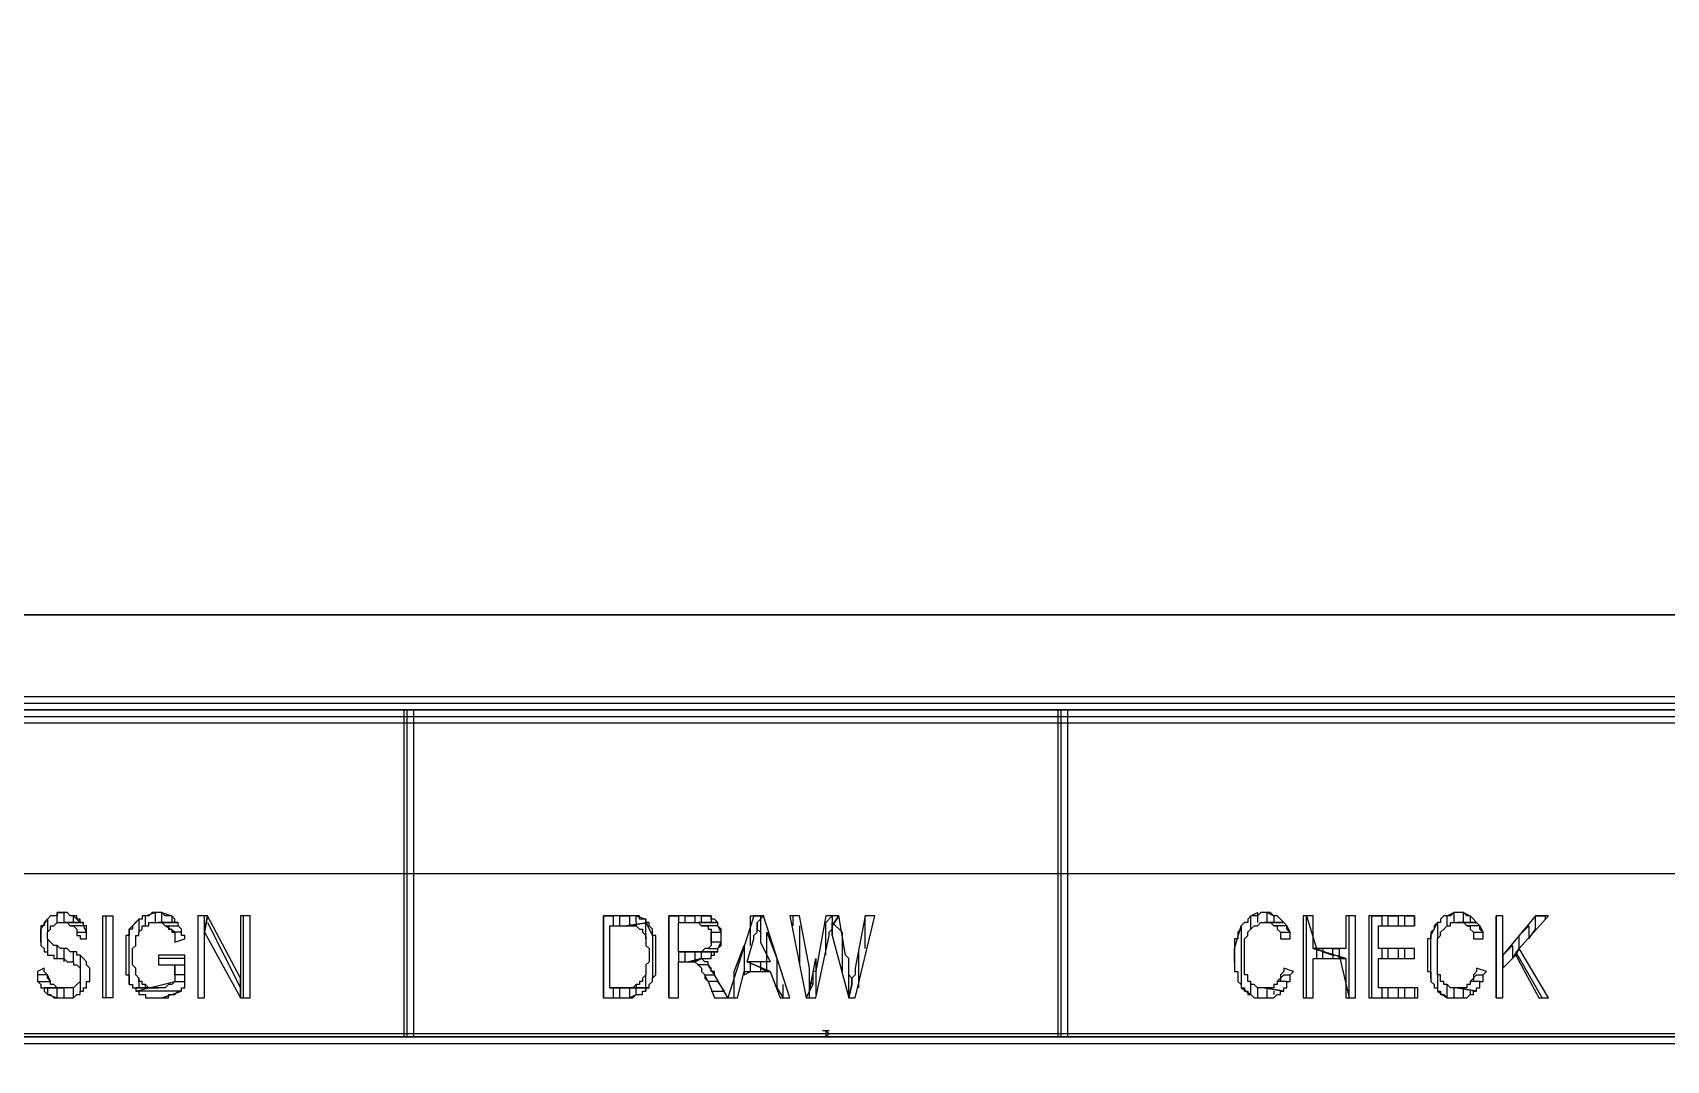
# Model space of a CAD drawing. Extents: x 0 to 594, y 0 to 420.
# Drawn here: x 492.55 to 542.5, y 71.39 to 102.8 of the extents above; entities that cross this region are included whole.
import ezdxf

# ---------------------------------------------------------------- set-up
doc = ezdxf.new("R2010")
doc.units = 0

msp = doc.modelspace()

# ---------------------------------------------------------------- linework, layer by layer
at = {"layer": 'GT_1', "flags": 128}
for points in [[(25, 10), (584, 10), (584, 85), (404, 85), (404, 410), (25, 410), (25, 10)], [(584, 85), (584, 410), (404, 410), (404, 85), (584, 85)], [(404, 82.5), (404, 81.7), (584, 81.7), (584, 82.5), (404, 82.5)], [(404, 81.9), (584, 81.9), (584, 82.1), (404, 82.1), (404, 82.3), (584, 82.3)], [(404, 82.1), (584, 82.1)], [(503.9, 72.1), (504.2, 72.1), (504.2, 82.1), (503.9, 82.1), (503.9, 72.1)], [(504, 72.1), (504, 82.1)], [(523.9, 72.1), (524.2, 72.1), (524.2, 82.1), (523.9, 82.1), (523.9, 72.1)], [(524, 72.1), (524, 82.1)], [(404, 77.1), (584, 77.1)], [(493.5, 75.9), (493.4, 75.9), (493.4, 75.9), (493.3, 75.9), (493.3, 75.8), (493.2, 75.8), (493.2, 75.8), (493.1, 75.8), (493.1, 75.8), (493, 75.7), (493, 75.7), (492.9, 75.6), (492.9, 75.6), (492.9, 75.5), (492.8, 75.5), (492.8, 75.4), (492.8, 75.4), (492.8, 75.3), (492.8, 75.2), (492.8, 75.2), (492.8, 75.1), (492.8, 75.1), (492.8, 75), (492.8, 74.9), (492.8, 74.9), (492.9, 74.8), (492.9, 74.8), (492.9, 74.7), (493, 74.7), (493, 74.6), (493.1, 74.6), (493.1, 74.6), (493.1, 74.6), (493.2, 74.6), (493.2, 74.5), (493.3, 74.5), (493.4, 74.5), (493.4, 74.5), (493.5, 74.5), (493.6, 74.4), (493.6, 74.4), (493.7, 74.4), (493.7, 74.4), (493.8, 74.4), (493.8, 74.4), (493.8, 74.3), (493.9, 74.3), (493.9, 74.3), (494, 74.2), (494, 74.2), (494, 74.1), (494, 74.1), (494, 74), (494, 74), (494, 73.9), (494, 73.9), (494, 73.8), (493.9, 73.7), (493.9, 73.7), (493.9, 73.7), (493.8, 73.6), (493.8, 73.6), (493.7, 73.6), (493.6, 73.6), (493.6, 73.6), (493.5, 73.6), (492.9, 73.6), (492.9, 73.5), (492.9, 73.5), (493, 73.4), (493, 73.4), (493.1, 73.4), (493.1, 73.4), (493.1, 73.4), (493.2, 73.3), (493.2, 73.3), (493.3, 73.3), (493.4, 73.3), (493.4, 73.3), (493.5, 73.3), (493.5, 73.3), (493.6, 73.3), (493.6, 73.3), (493.7, 73.3), (493.7, 73.3), (493.8, 73.3), (493.8, 73.3), (493.9, 73.4), (493.9, 73.4), (494, 73.4), (494, 73.5), (494.1, 73.5), (494.1, 73.6), (494.2, 73.6), (494.2, 73.7), (494.2, 73.7), (494.2, 73.8), (494.3, 73.8), (494.3, 73.9), (494.3, 74), (494.3, 74), (494.3, 74.1), (494.3, 74.1), (494.3, 74.2), (494.2, 74.3), (494.2, 74.3), (494.2, 74.4), (494.2, 74.4), (494.1, 74.5), (494.1, 74.5), (494, 74.6), (494, 74.6), (493.9, 74.6), (493.9, 74.7), (493.9, 74.7), (493.8, 74.7), (493.8, 74.7), (493.7, 74.7), (493.6, 74.8), (493.6, 74.8), (493.5, 74.8), (493.4, 74.8), (493.4, 74.8), (493.3, 74.9), (493.2, 74.9), (493.2, 74.9), (493.2, 74.9), (493.1, 75), (493.1, 75), (493.1, 75), (493, 75.1), (493, 75.1), (493, 75.2), (493, 75.2), (493, 75.3), (493.1, 75.4), (493.1, 75.4), (493.1, 75.5), (493.2, 75.5), (493.2, 75.5), (493.2, 75.5), (493.3, 75.6), (493.3, 75.6), (493.4, 75.6), (493.5, 75.6), (494.1, 75.6), (494, 75.6), (494, 75.7), (494, 75.7), (493.9, 75.7), (493.9, 75.8), (493.8, 75.8), (493.8, 75.8), (493.7, 75.8), (493.6, 75.9), (493.6, 75.9), (493.5, 75.9), (493.5, 75.9)], [(492.8, 75), (492.8, 75.4), (493, 75.7), (493, 75.3)], [(493.3, 75.6), (493.3, 75.9), (493.5, 75.9), (493.5, 75.6)], [(494.1, 75.6), (493.5, 75.6), (493.5, 75.6), (493.6, 75.6), (493.6, 75.6), (493.7, 75.5), (493.7, 75.5), (493.8, 75.5), (493.8, 75.5), (493.9, 75.4), (493.9, 75.4), (493.9, 75.3), (493.9, 75.2), (494, 75.2), (494, 75.1), (494.2, 75.1), (494.2, 75.1), (494.2, 75.2), (494.2, 75.3), (494.2, 75.3), (494.2, 75.4), (494.2, 75.5), (494.1, 75.5), (494.1, 75.5), (494.1, 75.6)], [(493.9, 75.3), (494.2, 75.3), (494.1, 75.5), (493.7, 75.5)], [(493.8, 75.6), (493.8, 75.8), (494, 75.6), (494, 75.6)], [(494.7, 73.3), (494.7, 75.8), (495, 75.8), (495, 73.3), (494.7, 73.3)], [(494.8, 73.3), (494.8, 75.8)], [(496.4, 75.9), (496.3, 75.9), (496.2, 75.9), (496.2, 75.9), (496.1, 75.8), (496.1, 75.8), (496, 75.8), (496, 75.8), (495.9, 75.8), (495.9, 75.7), (495.8, 75.7), (495.8, 75.7), (495.8, 75.7), (495.7, 75.6), (495.7, 75.6), (495.6, 75.5), (495.6, 75.5), (495.6, 75.4), (495.5, 75.4), (495.5, 75.3), (495.5, 75.2), (495.4, 75.2), (495.4, 75.1), (495.4, 75), (495.4, 75), (495.4, 74.9), (495.4, 74.8), (495.4, 74.8), (495.4, 74.7), (495.4, 74.6), (495.4, 74.6), (495.4, 74.5), (495.4, 74.4), (495.4, 74.4), (495.4, 74.3), (495.4, 74.2), (495.4, 74.1), (495.4, 74.1), (495.4, 74), (495.5, 74), (495.5, 73.9), (495.5, 73.9), (495.5, 73.8), (495.5, 73.7), (495.6, 73.7), (495.6, 73.6), (495.7, 73.6), (495.7, 73.6), (496.4, 73.6), (496.3, 73.6), (496.2, 73.6), (496.2, 73.6), (496.1, 73.6), (496.1, 73.6), (496, 73.7), (496, 73.7), (495.9, 73.7), (495.9, 73.8), (495.8, 73.8), (495.8, 73.9), (495.8, 73.9), (495.7, 74), (495.7, 74), (495.7, 74.1), (495.7, 74.2), (495.7, 74.2), (495.6, 74.3), (495.6, 74.4), (495.6, 74.4), (495.6, 74.5), (495.6, 74.6), (495.6, 74.6), (495.6, 74.7), (495.6, 74.8), (495.6, 74.8), (495.7, 74.9), (495.7, 75), (495.7, 75), (495.7, 75.1), (495.7, 75.1), (495.7, 75.2), (495.8, 75.2), (495.8, 75.3), (495.8, 75.3), (495.9, 75.4), (495.9, 75.4), (495.9, 75.5), (496, 75.5), (496, 75.5), (496.1, 75.5), (496.1, 75.6), (496.2, 75.6), (496.2, 75.6), (496.3, 75.6), (496.4, 75.6), (497, 75.6), (496.9, 75.6), (496.9, 75.7), (496.9, 75.7), (496.8, 75.8), (496.7, 75.8), (496.7, 75.8), (496.6, 75.8), (496.6, 75.8), (496.5, 75.9), (496.5, 75.9), (496.4, 75.9), (496.4, 75.9)], [(495.5, 73.7), (495.5, 75.4), (495.8, 75.7), (495.8, 75.3)], [(496, 75.5), (496, 75.8), (496.3, 75.9), (496.3, 75.6), (496.5, 75.6), (496.5, 75.9), (496.8, 75.8), (496.8, 75.6)], [(497, 75.6), (496.4, 75.6), (496.4, 75.6), (496.5, 75.6), (496.5, 75.6), (496.6, 75.5), (496.6, 75.5), (496.7, 75.5), (496.7, 75.4), (496.8, 75.4), (496.8, 75.3), (496.8, 75.3), (496.9, 75.3), (496.9, 75.2), (496.9, 75.1), (496.9, 75), (497.2, 75.1), (497.2, 75.2), (497.1, 75.2), (497.1, 75.3), (497.1, 75.4), (497.1, 75.4), (497, 75.5), (497, 75.5), (497, 75.6)], [(497.1, 75.3), (496.9, 75.3), (496.6, 75.5), (497, 75.5)], [(497.9, 75.8), (497.6, 75.8), (497.6, 73.3), (497.8, 73.3), (497.8, 75.3), (497.9, 75.8)], [(497.8, 73.3), (497.8, 75.8)], [(497.9, 75.8), (497.8, 75.3), (498.9, 73.3), (498.9, 73.9), (497.9, 75.8)], [(497.9, 75.6), (498.9, 73.6)], [(499.2, 75.8), (498.9, 75.8), (498.9, 73.9), (498.9, 73.3), (499.2, 73.3), (499.2, 75.8)], [(499, 73.3), (499, 75.8)], [(510, 73.3), (510, 75.8), (510.3, 75.8), (510.3, 75.5)], [(510.7, 75.8), (510, 75.8), (510, 73.3), (510.7, 73.3), (510.8, 73.3), (510.8, 73.3), (510.9, 73.3), (510.9, 73.3), (511, 73.4), (511, 73.4), (511.1, 73.4), (511.1, 73.4), (511.2, 73.4), (511.2, 73.5), (511.3, 73.5), (511.3, 73.5), (511.3, 73.6), (511.4, 73.6), (510.2, 73.6), (510.2, 75.5), (510.7, 75.5), (511.4, 75.6), (511.3, 75.6), (511.3, 75.7), (511.2, 75.7), (511.2, 75.7), (511.1, 75.7), (511.1, 75.8), (511, 75.8), (511, 75.8), (511, 75.8), (510.9, 75.8), (510.9, 75.8), (510.8, 75.8), (510.7, 75.8), (510.7, 75.8)], [(511.4, 75.6), (510.7, 75.5), (510.7, 75.5), (510.8, 75.5), (510.8, 75.5), (510.9, 75.5), (510.9, 75.5), (511, 75.5), (511, 75.5), (511, 75.5), (511.1, 75.4), (511.1, 75.4), (511.2, 75.4), (511.2, 75.3), (511.2, 75.3), (511.3, 75.2), (511.3, 75.1), (511.3, 75.1), (511.3, 75), (511.3, 75), (511.3, 74.9), (511.4, 74.8), (511.4, 74.8), (511.4, 74.7), (511.4, 74.6), (511.4, 74.5), (511.4, 74.4), (511.4, 74.4), (511.3, 74.3), (511.3, 74.2), (511.3, 74.2), (511.3, 74.1), (511.3, 74.1), (511.3, 74), (511.3, 74), (511.2, 73.9), (511.2, 73.8), (511.2, 73.8), (511.1, 73.8), (511.1, 73.7), (511, 73.7), (511, 73.7), (511, 73.7), (510.9, 73.6), (510.9, 73.6), (510.8, 73.6), (510.7, 73.6), (510.7, 73.6), (510.2, 73.6), (511.4, 73.6), (511.4, 73.7), (511.4, 73.7), (511.5, 73.8), (511.5, 73.8), (511.5, 73.9), (511.5, 73.9), (511.6, 74), (511.6, 74.1), (511.6, 74.1), (511.6, 74.2), (511.6, 74.2), (511.6, 74.3), (511.6, 74.4), (511.6, 74.4), (511.6, 74.5), (511.6, 74.6), (511.6, 74.6), (511.6, 74.7), (511.6, 74.8), (511.6, 74.9), (511.6, 74.9), (511.6, 75), (511.6, 75.1), (511.6, 75.1), (511.6, 75.2), (511.5, 75.2), (511.5, 75.3), (511.5, 75.4), (511.5, 75.4), (511.4, 75.5), (511.4, 75.5), (511.4, 75.6)], [(510.5, 75.5), (510.5, 75.8), (510.8, 75.8), (510.8, 75.5)], [(511, 75.6), (511, 75.8), (511.3, 75.7), (511.3, 75.6)], [(511, 75.6), (511, 75.5)], [(511.3, 75.1), (511.3, 75.6), (511.5, 75.2), (511.5, 73.9)], [(512, 73.3), (512, 75.8), (512.3, 75.8), (512.3, 75.6)], [(512.9, 75.8), (512, 75.8), (512, 73.3), (512.3, 73.3), (512.3, 74.4), (512.6, 74.4), (513, 74.5), (513.1, 74.5), (513.1, 74.5), (513.2, 74.5), (513.3, 74.5), (513.3, 74.6), (513.4, 74.6), (513.4, 74.6), (513.4, 74.7), (513.5, 74.7), (513.5, 74.7), (512.3, 74.7), (512.3, 75.6), (512.9, 75.6), (513.5, 75.6), (513.4, 75.7), (513.4, 75.7), (513.3, 75.7), (513.3, 75.8), (513.3, 75.8), (513.2, 75.8), (513.2, 75.8), (513.1, 75.8), (513.1, 75.8), (513, 75.8), (513, 75.8), (512.9, 75.8)], [(513.5, 75.6), (512.9, 75.6), (512.9, 75.6), (513, 75.5), (513.1, 75.5), (513.1, 75.5), (513.2, 75.5), (513.2, 75.5), (513.2, 75.4), (513.3, 75.4), (513.3, 75.3), (513.3, 75.3), (513.3, 75.2), (513.3, 75.1), (513.3, 75.1), (513.3, 75), (513.3, 75), (513.3, 74.9), (513.3, 74.9), (513.2, 74.8), (513.2, 74.8), (513.1, 74.8), (513.1, 74.8), (513, 74.7), (513, 74.7), (512.9, 74.7), (512.8, 74.7), (512.3, 74.7), (513.5, 74.7), (513.5, 74.8), (513.5, 74.8), (513.6, 74.9), (513.6, 74.9), (513.6, 75), (513.6, 75.1), (513.6, 75.1), (513.6, 75.2), (513.6, 75.3), (513.6, 75.3), (513.6, 75.4), (513.5, 75.5), (513.5, 75.5), (513.5, 75.5), (513.5, 75.6)], [(512.5, 75.6), (512.5, 75.8), (512.8, 75.8), (512.8, 75.6)], [(513, 75.6), (513, 75.8), (513.3, 75.8), (513.3, 75.6)], [(513.2, 74.8), (513.5, 74.8), (513.6, 75), (513.3, 75), (513.3, 75.3), (513.6, 75.3), (513.5, 75.5), (513, 75.5)], [(514.9, 75.8), (514.6, 75.8), (513.8, 73.3), (514.1, 73.3), (514.3, 74.1), (515.1, 74.1), (514.4, 74.4), (514.6, 75.1), (514.6, 75.1), (514.6, 75.2), (514.6, 75.2), (514.7, 75.3), (514.7, 75.4), (514.7, 75.4), (514.7, 75.5), (514.7, 75.6), (514.9, 75.8)], [(514.9, 75.8), (514.7, 75.6), (514.7, 75.5), (514.7, 75.5), (514.7, 75.4), (514.8, 75.3), (514.8, 75.3), (514.8, 75.2), (514.8, 75.1), (514.8, 75), (515.1, 74.4), (514.4, 74.4), (515.1, 74.1), (515.4, 73.3), (515.7, 73.3), (514.9, 75.8)], [(514.5, 74.9), (514.5, 75.8), (514.8, 75.8), (514.8, 75.7)], [(514.8, 75.7), (514.8, 75.3)], [(516, 75.8), (515.7, 75.8), (516.2, 73.3), (516.4, 73.7), (516.4, 73.7), (516.3, 73.8), (516.3, 73.8), (516.3, 73.9), (516.3, 74), (516.3, 74.1), (516.3, 74.1), (516.3, 74.2), (516, 75.8)], [(515.8, 75.5), (515.8, 75.8)], [(516, 75.5), (516, 74.3)], [(517.2, 75.8), (516.8, 75.8), (516.5, 74.1), (516.4, 74.1), (516.4, 74.1), (516.4, 74), (516.4, 74), (516.4, 73.9), (516.4, 73.8), (516.4, 73.7), (516.2, 73.3), (516.5, 73.3), (516.9, 75.2), (516.9, 75.3), (516.9, 75.3), (517, 75.4), (517, 75.4), (517, 75.5), (517.2, 75.8)], [(516.8, 74.6), (516.8, 75.6), (517, 75.8), (517, 75.6)], [(517.2, 75.8), (517, 75.5), (517, 75.5), (517, 75.4), (517, 75.3), (517, 75.2), (517.5, 73.3), (517.6, 73.7), (517.6, 73.7), (517.6, 73.8), (517.6, 73.9), (517.6, 73.9), (517.5, 74), (517.5, 74.1), (517.5, 74.1), (517.5, 74.2), (517.5, 74.3), (517.5, 74.3), (517.5, 74.4), (517.5, 74.5), (517.4, 74.6), (517.2, 75.8)], [(517, 75.2), (517, 75.6), (517.3, 75.3), (517.3, 74.1)], [(518.3, 75.8), (518, 75.8), (517.7, 74.2), (517.7, 74.1), (517.7, 74.1), (517.7, 74), (517.6, 73.9), (517.6, 73.9), (517.6, 73.8), (517.6, 73.7), (517.6, 73.7), (517.5, 73.3), (517.7, 73.3), (518.3, 75.8)], [(518, 74.8), (518, 75.8)], [(530.2, 75.9), (530.2, 75.9), (530.2, 75.9), (530.1, 75.9), (530.1, 75.9), (530, 75.8), (529.9, 75.8), (529.9, 75.8), (529.8, 75.8), (529.8, 75.8), (529.7, 75.7), (529.7, 75.7), (529.7, 75.6), (529.6, 75.6), (529.6, 75.6), (529.5, 75.5), (529.5, 75.5), (529.5, 75.4), (529.4, 75.3), (529.4, 75.3), (529.4, 75.3), (529.4, 75.2), (529.4, 75.1), (529.3, 75.1), (529.3, 75), (529.3, 75), (529.3, 74.9), (529.3, 74.8), (529.3, 74.7), (529.3, 74.7), (529.3, 74.6), (529.3, 74.5), (529.3, 74.5), (529.3, 74.4), (529.3, 74.3), (529.3, 74.3), (529.3, 74.2), (529.3, 74.1), (529.4, 74.1), (529.4, 74), (529.4, 73.9), (529.4, 73.9), (529.4, 73.9), (529.4, 73.8), (529.5, 73.7), (529.5, 73.7), (529.5, 73.6), (529.6, 73.6), (529.6, 73.5), (529.7, 73.5), (529.7, 73.4), (529.7, 73.4), (529.8, 73.4), (529.8, 73.4), (529.9, 73.3), (529.9, 73.3), (530, 73.3), (530, 73.3), (530.1, 73.3), (530.2, 73.3), (530.2, 73.3), (530.3, 73.3), (530.4, 73.3), (530.4, 73.3), (530.5, 73.3), (530.5, 73.3), (530.6, 73.4), (530.6, 73.4), (530.7, 73.4), (530.7, 73.5), (530.8, 73.5), (530.8, 73.5), (530.2, 73.6), (530.2, 73.6), (530.1, 73.6), (530.1, 73.6), (530, 73.6), (530, 73.6), (529.9, 73.7), (529.9, 73.7), (529.8, 73.7), (529.8, 73.8), (529.7, 73.8), (529.7, 73.9), (529.7, 73.9), (529.7, 74), (529.6, 74), (529.6, 74.1), (529.6, 74.1), (529.6, 74.2), (529.6, 74.2), (529.6, 74.3), (529.6, 74.4), (529.6, 74.4), (529.6, 74.5), (529.6, 74.6), (529.6, 74.7), (529.6, 74.7), (529.6, 74.8), (529.6, 74.9), (529.6, 74.9), (529.6, 75), (529.6, 75.1), (529.6, 75.1), (529.7, 75.2), (529.7, 75.3), (529.7, 75.3), (529.8, 75.4), (529.8, 75.4), (529.8, 75.4), (529.9, 75.5), (529.9, 75.5), (529.9, 75.5), (530, 75.5), (530.1, 75.6), (530.1, 75.6), (530.2, 75.6), (530.2, 75.6), (530.8, 75.6), (530.8, 75.6), (530.7, 75.7), (530.7, 75.7), (530.7, 75.7), (530.6, 75.8), (530.6, 75.8), (530.5, 75.8), (530.5, 75.8), (530.4, 75.9), (530.3, 75.9), (530.3, 75.9), (530.2, 75.9)], [(529.3, 74.4), (529.3, 74.8), (529.5, 75.5), (529.5, 73.6), (529.8, 73.4), (529.8, 73.8)], [(529.8, 75.4), (529.8, 75.8), (530, 75.9), (530, 75.6)], [(530.8, 75.6), (530.2, 75.6), (530.3, 75.6), (530.3, 75.6), (530.4, 75.6), (530.4, 75.6), (530.5, 75.5), (530.5, 75.5), (530.6, 75.5), (530.6, 75.4), (530.6, 75.4), (530.7, 75.3), (530.7, 75.3), (530.7, 75.2), (530.7, 75.1), (530.8, 75.1), (531, 75.1), (531, 75.2), (531, 75.2), (531, 75.3), (530.9, 75.4), (530.9, 75.4), (530.9, 75.5), (530.9, 75.5), (530.8, 75.6)], [(530.3, 75.6), (530.3, 75.9), (530.5, 75.8), (530.5, 75.6)], [(530.7, 75.3), (531, 75.3), (530.9, 75.5), (530.5, 75.5)], [(530.8, 75.6), (530.8, 75.6)], [(531.7, 75.8), (531.4, 75.8), (531.4, 73.3), (531.7, 73.3), (531.7, 74.5), (532.7, 74.5), (531.7, 74.8), (531.7, 75.8)], [(531.5, 73.3), (531.5, 75.8), (531.8, 74.8), (531.8, 74.5), (532, 74.5), (532, 74.7), (532.3, 74.6), (532.3, 74.5), (532.5, 74.5), (532.5, 74.6)], [(533, 75.8), (532.7, 75.8), (532.7, 74.8), (531.7, 74.8), (532.7, 74.5), (532.7, 73.3), (533, 73.3), (533, 75.8)], [(531.8, 74.8), (531.8, 74.8), (532, 74.8), (532, 74.7), (532.3, 74.6), (532.3, 74.8), (532.5, 74.8), (532.5, 74.6), (532.8, 73.3), (532.8, 75.8)], [(534.8, 75.8), (533.4, 75.8), (533.4, 73.3), (534.9, 73.3), (534.9, 73.6), (533.7, 73.6), (533.7, 74.5), (534.8, 74.5), (534.8, 74.8), (533.7, 74.8), (533.7, 75.5), (534.8, 75.5), (534.8, 75.8)], [(533.5, 73.3), (533.5, 75.8), (533.8, 75.8), (533.8, 75.5)], [(534, 75.5), (534, 75.8), (534.3, 75.8), (534.3, 75.5)], [(534.5, 75.5), (534.5, 75.8), (534.8, 75.8), (534.8, 75.5)], [(536.1, 75.9), (536.1, 75.9), (536.1, 75.9), (536, 75.9), (536, 75.9), (535.9, 75.8), (535.8, 75.8), (535.8, 75.8), (535.7, 75.8), (535.7, 75.8), (535.6, 75.7), (535.6, 75.7), (535.6, 75.6), (535.5, 75.6), (535.5, 75.6), (535.4, 75.5), (535.4, 75.5), (535.4, 75.4), (535.3, 75.3), (535.3, 75.3), (535.3, 75.3), (535.3, 75.2), (535.3, 75.1), (535.2, 75.1), (535.2, 75), (535.2, 75), (535.2, 74.9), (535.2, 74.8), (535.2, 74.7), (535.2, 74.7), (535.2, 74.6), (535.2, 74.5), (535.2, 74.5), (535.2, 74.4), (535.2, 74.3), (535.2, 74.3), (535.2, 74.2), (535.2, 74.1), (535.3, 74.1), (535.3, 74), (535.3, 73.9), (535.3, 73.9), (535.3, 73.9), (535.3, 73.8), (535.4, 73.7), (535.4, 73.7), (535.4, 73.6), (535.5, 73.6), (535.5, 73.5), (535.6, 73.5), (535.6, 73.4), (535.6, 73.4), (535.7, 73.4), (535.7, 73.4), (535.8, 73.3), (535.8, 73.3), (535.9, 73.3), (535.9, 73.3), (536, 73.3), (536.1, 73.3), (536.1, 73.3), (536.2, 73.3), (536.3, 73.3), (536.3, 73.3), (536.4, 73.3), (536.4, 73.3), (536.5, 73.4), (536.5, 73.4), (536.6, 73.4), (536.6, 73.5), (536.7, 73.5), (536.7, 73.5), (536.1, 73.6), (536.1, 73.6), (536, 73.6), (536, 73.6), (535.9, 73.6), (535.9, 73.6), (535.8, 73.7), (535.8, 73.7), (535.7, 73.7), (535.7, 73.8), (535.6, 73.8), (535.6, 73.9), (535.6, 73.9), (535.6, 74), (535.5, 74), (535.5, 74.1), (535.5, 74.1), (535.5, 74.2), (535.5, 74.2), (535.5, 74.3), (535.5, 74.4), (535.5, 74.4), (535.5, 74.5), (535.5, 74.6), (535.5, 74.7), (535.5, 74.7), (535.5, 74.8), (535.5, 74.9), (535.5, 74.9), (535.5, 75), (535.5, 75.1), (535.5, 75.1), (535.6, 75.2), (535.6, 75.3), (535.6, 75.3), (535.7, 75.4), (535.7, 75.4), (535.7, 75.4), (535.8, 75.5), (535.8, 75.5), (535.8, 75.5), (535.9, 75.5), (535.9, 75.6), (536, 75.6), (536.1, 75.6), (536.1, 75.6), (536.7, 75.6), (536.7, 75.6), (536.6, 75.7), (536.6, 75.7), (536.6, 75.7), (536.5, 75.8), (536.5, 75.8), (536.4, 75.8), (536.4, 75.8), (536.3, 75.9), (536.2, 75.9), (536.2, 75.9), (536.1, 75.9)], [(535.3, 73.9), (535.3, 75.2), (535.5, 75.6), (535.5, 75.1)], [(535.8, 75.5), (535.8, 75.8), (536, 75.9), (536, 75.6)], [(536.7, 75.6), (536.1, 75.6), (536.2, 75.6), (536.2, 75.6), (536.3, 75.6), (536.3, 75.6), (536.4, 75.5), (536.4, 75.5), (536.5, 75.5), (536.5, 75.4), (536.5, 75.4), (536.6, 75.3), (536.6, 75.3), (536.6, 75.2), (536.6, 75.1), (536.7, 75.1), (536.9, 75.1), (536.9, 75.2), (536.9, 75.2), (536.9, 75.3), (536.8, 75.4), (536.8, 75.4), (536.8, 75.5), (536.8, 75.5), (536.7, 75.6)], [(536.3, 75.6), (536.3, 75.9), (536.5, 75.8), (536.5, 75.6)], [(536.6, 75.3), (536.9, 75.3), (536.8, 75.5), (536.4, 75.5)], [(537.3, 73.3), (537.3, 75.8)], [(537.5, 75.8), (537.3, 75.8), (537.3, 73.3), (537.5, 73.3), (537.5, 74.2), (537.5, 74.6), (537.5, 75.8)], [(537.5, 74.2), (537.5, 74.6), (537.8, 74.9), (537.8, 74.5), (538, 74.8), (538, 75.2), (538.3, 75.5), (538.3, 75.1), (538.5, 75.4), (538.5, 75.8), (538.8, 75.8), (538.8, 75.7)], [(538.9, 75.8), (538.5, 75.8), (537.5, 74.6), (537.5, 74.2), (537.9, 74.6), (538, 74.8), (538.9, 75.8)], [(493, 75.1), (493, 74.6)], [(514.8, 74.4), (514.8, 74.2), (515, 74.1), (515, 74.4), (515, 75.3), (515.3, 74.5), (515.3, 73.6), (515.5, 73.3), (515.5, 73.7)], [(493.3, 74.5), (493.3, 74.9)], [(493.5, 74.8), (493.5, 74.4)], [(493.8, 74.4), (493.8, 74.7)], [(494, 74.6), (494, 73.5)], [(497.2, 74.6), (496.4, 74.6), (496.4, 74.3), (496.9, 74.3), (496.9, 73.8), (496.9, 73.8), (496.9, 73.8), (496.8, 73.7), (496.8, 73.7), (496.7, 73.7), (496.6, 73.6), (496.6, 73.6), (496.5, 73.6), (496.5, 73.6), (496.4, 73.6), (496.4, 73.6), (495.7, 73.6), (495.7, 73.5), (495.8, 73.5), (495.8, 73.4), (495.9, 73.4), (495.9, 73.4), (496, 73.4), (496, 73.3), (496.1, 73.3), (496.1, 73.3), (496.2, 73.3), (496.3, 73.3), (496.3, 73.3), (496.4, 73.3), (496.4, 73.3), (496.5, 73.3), (496.5, 73.3), (496.6, 73.3), (496.6, 73.3), (496.7, 73.3), (496.7, 73.4), (496.8, 73.4), (496.8, 73.4), (496.9, 73.4), (496.9, 73.4), (497, 73.5), (497, 73.5), (497.1, 73.5), (497.1, 73.6), (497.2, 73.6), (497.2, 73.7), (497.2, 74.6)], [(496.2, 73.3), (496.5, 73.3), (497.1, 73.5), (495.7, 73.5), (496.9, 73.8), (497.2, 73.8), (497.2, 74), (496.9, 74), (496.9, 74.3), (497.2, 74.3), (497.2, 74.5), (496.4, 74.5)], [(512.3, 74.7), (512.3, 74.4), (512.5, 74.4), (512.5, 74.7)], [(513, 74.5), (512.6, 74.4), (512.6, 74.4), (512.7, 74.4), (512.7, 74.4), (512.8, 74.4), (512.8, 74.4), (512.9, 74.3), (512.9, 74.3), (512.9, 74.3), (513, 74.2), (513, 74.1), (513, 74.1), (513.1, 74), (513.1, 74), (513.1, 73.9), (513.2, 73.8), (513.4, 73.3), (513.8, 73.3), (513.4, 74), (513.4, 74.1), (513.3, 74.1), (513.3, 74.2), (513.3, 74.2), (513.2, 74.3), (513.2, 74.3), (513.2, 74.4), (513.1, 74.4), (513.1, 74.4), (513, 74.5)], [(512.8, 74.7), (512.8, 74.4), (513, 74.5), (513, 74.7)], [(513.3, 74.7), (513.3, 74.6)], [(514, 73.3), (514, 74.1), (514.3, 74.9), (514.3, 74), (514.5, 74.1), (514.5, 74.3)], [(516.3, 73.3), (516.3, 73.5), (516.5, 74.5), (516.5, 73.4)], [(517.8, 74.7), (517.8, 73.6)], [(533.8, 74.8), (533.8, 74.5)], [(534, 74.5), (534, 74.8)], [(534.3, 74.8), (534.3, 74.5)], [(534.5, 74.5), (534.5, 74.8)], [(538, 74.8), (537.9, 74.6), (538.6, 73.3), (538.9, 73.3), (538, 74.8)], [(538.7, 73.3), (537.9, 74.7)], [(492.9, 74.2), (492.7, 74.1), (492.7, 74.1), (492.7, 74), (492.7, 73.9), (492.7, 73.9), (492.7, 73.8), (492.8, 73.7), (492.8, 73.7), (492.8, 73.6), (492.9, 73.6), (493.5, 73.6), (493.5, 73.6), (493.4, 73.6), (493.4, 73.6), (493.3, 73.6), (493.3, 73.6), (493.2, 73.7), (493.2, 73.7), (493.1, 73.7), (493.1, 73.8), (493.1, 73.8), (493, 73.9), (493, 73.9), (493, 73.9), (493, 74), (492.9, 74.1), (492.9, 74.2)], [(492.7, 73.8), (493.1, 73.8), (493, 74), (492.7, 74)], [(511, 73.7), (511, 73.6), (511.3, 73.6), (511.3, 74)], [(513.3, 73.5), (513.7, 73.5), (513.5, 73.8), (513.2, 73.8), (513.1, 74), (513.4, 74), (513.2, 74.3), (512.9, 74.3)], [(514.5, 74.3), (514.5, 74.4)], [(514.8, 74.2), (514.8, 74.1), (515, 74.1), (515, 74.1)], [(516.3, 73.5), (516.3, 74.1)], [(517.5, 73.5), (517.5, 74)], [(530.8, 74.2), (530.8, 74.2), (530.8, 74.1), (530.8, 74.1), (530.7, 74), (530.7, 73.9), (530.7, 73.9), (530.7, 73.8), (530.6, 73.8), (530.6, 73.7), (530.6, 73.7), (530.5, 73.7), (530.5, 73.6), (530.4, 73.6), (530.4, 73.6), (530.3, 73.6), (530.3, 73.6), (530.2, 73.6), (530.8, 73.5), (530.8, 73.6), (530.9, 73.6), (530.9, 73.7), (530.9, 73.7), (530.9, 73.8), (531, 73.8), (531, 73.9), (531, 74), (531, 74), (531.1, 74.1), (530.8, 74.2)], [(530.9, 73.8), (530.6, 73.8), (530.8, 74), (531, 74)], [(535.5, 74), (535.5, 73.5), (535.8, 73.3), (535.8, 73.7)], [(536.7, 74.2), (536.7, 74.2), (536.7, 74.1), (536.7, 74.1), (536.6, 74), (536.6, 73.9), (536.6, 73.9), (536.6, 73.8), (536.5, 73.8), (536.5, 73.7), (536.5, 73.7), (536.4, 73.7), (536.4, 73.6), (536.3, 73.6), (536.3, 73.6), (536.2, 73.6), (536.2, 73.6), (536.1, 73.6), (536.7, 73.5), (536.7, 73.6), (536.8, 73.6), (536.8, 73.7), (536.8, 73.7), (536.8, 73.8), (536.9, 73.8), (536.9, 73.9), (536.9, 74), (536.9, 74), (537, 74.1), (536.7, 74.2)], [(536.8, 73.8), (536.5, 73.8), (536.7, 74), (536.9, 74)], [(493, 73.6), (493, 73.4), (493.3, 73.3), (493.3, 73.6)], [(493.5, 73.6), (493.5, 73.3), (493.8, 73.3), (493.8, 73.6)], [(495.8, 73.9), (495.8, 73.6), (496, 73.6), (496, 73.7)], [(510.3, 73.6), (510.3, 73.3), (510.5, 73.3), (510.5, 73.6)], [(510.8, 73.6), (510.8, 73.6)], [(510.8, 73.6), (510.8, 73.3), (511, 73.4), (511, 73.6)], [(511.3, 73.6), (511.3, 73.5)], [(517.5, 73.3), (517.5, 73.5)], [(530, 73.6), (530, 73.3), (530.3, 73.3), (530.3, 73.6)], [(530.5, 73.5), (530.5, 73.4)], [(533.8, 73.6), (533.8, 73.3), (534, 73.3), (534, 73.6)], [(534.3, 73.6), (534.3, 73.3), (534.5, 73.3), (534.5, 73.6)], [(534.8, 73.6), (534.8, 73.3)], [(536, 73.6), (536, 73.3), (536.3, 73.3), (536.3, 73.6)], [(536.5, 73.5), (536.5, 73.4)], [(404, 72.2), (404, 71.9), (584, 71.9), (584, 72.2), (404, 72.2)], [(404, 72.1), (584, 72.1)], [(404, 72.1), (584, 72.1)], [(564, 72.1), (544, 72.1), (524, 72.1), (504, 72.1), (484, 72.1), (464, 72.1)], [(516.7, 72.3), (516.9, 72.3)], [(516.8, 72.1), (516.9, 72.2), (516.8, 72.3), (516.8, 72.2), (516.8, 72.1)], [(519.3, 72.1), (527.7, 72.1)], [(529.5, 72.1), (529.9, 72.1)], [(531.7, 72.1), (538.7, 72.1)], [(540.5, 72.1), (540.9, 72.1)]]:
    msp.add_lwpolyline(points, dxfattribs=at)

doc.saveas('drawing.dxf')
